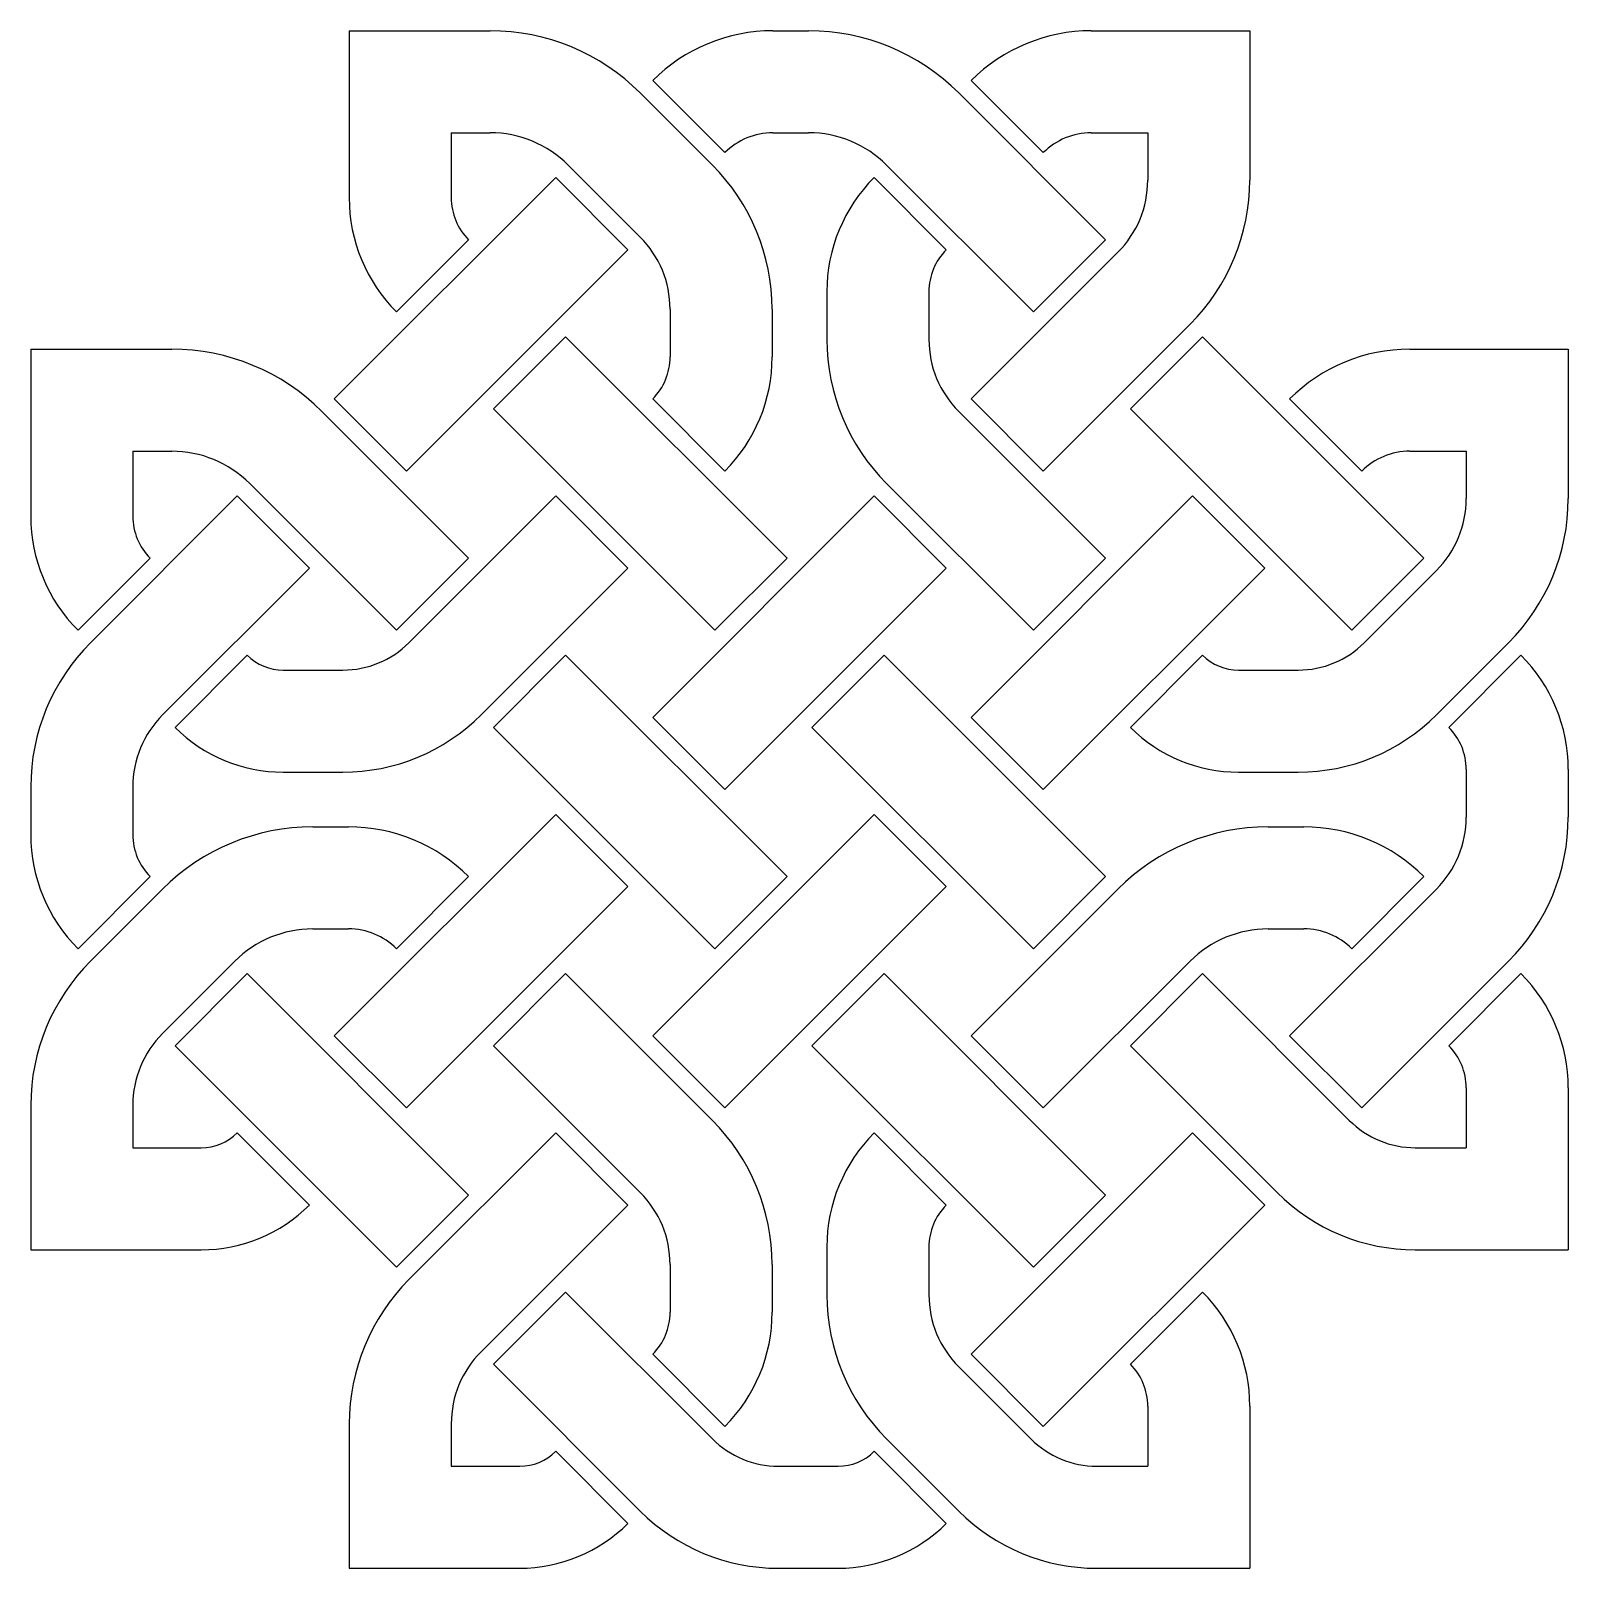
# Model space of a CAD drawing. Header units: inches. Extents: x 2.66 to 7.67, y 2.06 to 7.07.
import ezdxf

# ---------------------------------------------------------------- set-up
doc = ezdxf.new("R2010")
doc.units = ezdxf.units.IN
doc.header["$MEASUREMENT"] = 0
doc.linetypes.add('CONTINUOUS2', pattern=[0])
doc.layers.get('0').update_dxf_attribs({"color": 1})

msp = doc.modelspace()

# ---------------------------------------------------------------- linework, layer by layer
at = {"color": 9, "linetype": 'CONTINUOUS2'}
for p, q in [((3.696489, 7.068306), (3.696489, 6.524554)), ((3.696489, 7.068306), (4.155311, 7.068306)), ((5.075791, 7.068306), (5.192111, 7.068306)), ((6.112591, 7.068306), (6.628689, 7.068306)), ((6.628689, 7.068306), (6.628689, 6.581829)), ((4.644189, 6.865806), (4.879089, 6.630906)), ((4.684689, 6.906306), (4.919589, 6.671406)), ((5.680989, 6.865806), (6.158889, 6.387906)), ((5.721489, 6.906306), (5.956389, 6.671406)), ((4.028689, 6.736106), (4.028689, 6.524551)), ((4.028689, 6.736106), (4.155314, 6.736106)), ((5.075788, 6.736106), (5.192114, 6.736106)), ((6.112588, 6.736106), (6.296489, 6.736106)), ((6.296489, 6.736106), (6.296489, 6.581826)), ((4.409289, 6.630906), (4.644189, 6.396006)), ((5.446089, 6.630906), (5.923989, 6.153006)), ((3.647889, 5.869506), (4.368789, 6.590406)), ((4.368789, 6.590406), (4.603689, 6.355506)), ((5.405589, 6.590406), (5.640489, 6.355506)), ((4.085289, 6.387906), (3.850389, 6.153006)), ((6.158889, 6.387906), (5.923989, 6.153006)), ((3.882789, 5.634606), (4.603689, 6.355506)), ((6.199389, 6.347406), (5.721489, 5.869506)), ((5.251689, 6.218859), (5.251689, 6.063429)), ((5.583889, 6.218862), (5.583889, 6.063426)), ((4.741289, 6.161586), (4.741289, 6.006151)), ((5.073489, 6.161583), (5.073489, 6.006154)), ((6.434289, 6.112506), (5.956389, 5.634606)), ((4.401189, 6.072006), (4.166289, 5.837106)), ((4.401189, 6.072006), (5.122089, 5.351106)), ((6.474789, 6.072006), (6.239889, 5.837106)), ((6.474789, 6.072006), (7.195689, 5.351106)), ((2.659689, 6.031506), (2.659689, 5.487754)), ((2.659689, 6.031506), (3.118511, 6.031506)), ((7.149391, 6.031506), (7.665489, 6.031506)), ((7.665489, 6.031506), (7.665489, 5.545029)), ((3.647889, 5.869506), (3.882789, 5.634606)), ((4.684689, 5.869506), (4.919589, 5.634606)), ((5.956389, 5.634606), (5.721489, 5.869506)), ((6.758289, 5.869506), (6.993189, 5.634606)), ((3.607389, 5.829006), (4.085289, 5.351106)), ((4.166289, 5.837106), (4.887189, 5.116206)), ((5.680989, 5.829006), (6.158889, 5.351106)), ((6.239889, 5.837106), (6.960789, 5.116206)), ((2.991889, 5.699306), (2.991889, 5.487751)), ((2.991889, 5.699306), (3.118514, 5.699306)), ((7.149388, 5.699306), (7.333289, 5.699306)), ((7.333289, 5.699306), (7.333289, 5.545026)), ((3.372489, 5.594106), (3.850389, 5.116206)), ((5.446089, 5.594106), (5.923989, 5.116206)), ((3.331989, 5.553606), (2.854089, 5.075706)), ((3.331989, 5.553606), (3.566889, 5.318706)), ((4.368789, 5.553606), (3.890889, 5.075706)), ((4.603689, 5.318706), (4.368789, 5.553606)), ((5.405589, 5.553606), (4.684689, 4.832706)), ((5.405589, 5.553606), (5.640489, 5.318706)), ((5.721489, 4.832706), (6.442389, 5.553606)), ((6.442389, 5.553606), (6.677289, 5.318706)), ((3.048489, 5.351106), (2.813589, 5.116206)), ((3.566889, 5.318706), (3.088989, 4.840806)), ((4.085289, 5.351106), (3.850389, 5.116206)), ((4.603689, 5.318706), (4.125789, 4.840806)), ((5.122089, 5.351106), (4.887189, 5.116206)), ((5.640489, 5.318706), (4.919589, 4.597806)), ((5.923989, 5.116206), (6.158889, 5.351106)), ((5.956389, 4.597806), (6.677289, 5.318706)), ((7.195689, 5.351106), (6.960789, 5.116206)), ((7.236189, 5.310606), (7.001289, 5.075706)), ((7.471089, 5.075706), (7.236189, 4.840806)), ((3.129489, 4.800306), (3.364389, 5.035206)), ((4.401189, 5.035206), (4.166289, 4.800306)), ((4.401189, 5.035206), (5.122089, 4.314306)), ((5.437989, 5.035206), (5.203089, 4.800306)), ((5.437989, 5.035206), (6.158889, 4.314306)), ((6.239889, 4.800306), (6.474789, 5.035206)), ((7.511589, 5.035206), (7.276689, 4.800306)), ((3.481478, 4.986706), (3.676024, 4.986706)), ((6.591878, 4.986706), (6.786424, 4.986706)), ((4.684689, 4.832706), (4.919589, 4.597806)), ((5.721489, 4.832706), (5.956389, 4.597806)), ((4.166289, 4.800306), (4.887189, 4.079406)), ((5.203089, 4.800306), (5.923989, 4.079406)), ((7.333289, 4.663662), (7.333289, 4.508226)), ((7.665489, 4.663659), (7.665489, 4.508229)), ((2.659689, 4.606383), (2.659689, 4.450954)), ((2.991889, 4.606386), (2.991889, 4.450951)), ((3.481481, 4.654506), (3.676021, 4.654506)), ((6.591881, 4.654506), (6.786421, 4.654506)), ((3.647889, 3.795906), (4.368789, 4.516806)), ((4.368789, 4.516806), (4.603689, 4.281906)), ((5.405589, 4.516806), (4.684689, 3.795906)), ((5.405589, 4.516806), (5.640489, 4.281906)), ((3.577867, 4.476306), (3.694186, 4.476306)), ((6.688267, 4.476306), (6.804586, 4.476306)), ((3.048489, 4.314306), (2.813589, 4.079406)), ((4.085289, 4.314306), (3.850389, 4.079406)), ((5.122089, 4.314306), (4.887189, 4.079406)), ((6.158889, 4.314306), (5.923989, 4.079406)), ((7.195689, 4.314306), (6.960789, 4.079406)), ((2.854089, 4.038906), (3.088989, 4.273806)), ((3.882789, 3.561006), (4.603689, 4.281906)), ((5.640489, 4.281906), (4.919589, 3.561006)), ((5.721489, 3.795906), (6.199389, 4.273806)), ((6.758289, 3.795906), (7.236189, 4.273806)), ((3.577864, 4.144106), (3.694189, 4.144106)), ((6.688264, 4.144106), (6.804589, 4.144106)), ((3.088989, 3.804006), (3.323889, 4.038906)), ((5.956389, 3.561006), (6.434289, 4.038906)), ((6.993189, 3.561006), (7.471089, 4.038906)), ((3.364389, 3.998406), (3.129489, 3.763506)), ((3.364389, 3.998406), (4.085289, 3.277506)), ((4.401189, 3.998406), (4.166289, 3.763506)), ((4.401189, 3.998406), (4.879089, 3.520506)), ((5.437989, 3.998406), (5.203089, 3.763506)), ((5.437989, 3.998406), (6.158889, 3.277506)), ((6.239889, 3.763506), (6.474789, 3.998406)), ((6.474789, 3.998406), (6.952689, 3.520506)), ((7.276689, 3.763506), (7.511589, 3.998406)), ((3.129489, 3.763506), (3.850389, 3.042606)), ((3.647889, 3.795906), (3.882789, 3.561006)), ((4.166289, 3.763506), (4.644189, 3.285606)), ((4.684689, 3.795906), (4.919589, 3.561006)), ((5.203089, 3.763506), (5.923989, 3.042606)), ((5.721489, 3.795906), (5.956389, 3.561006)), ((6.239889, 3.763506), (6.717789, 3.285606)), ((6.993189, 3.561006), (6.758289, 3.795906)), ((7.333289, 3.626862), (7.333289, 3.431506)), ((7.665489, 3.626859), (7.665489, 3.099306)), ((2.659689, 3.569583), (2.659689, 3.099306)), ((2.991889, 3.569586), (2.991889, 3.431506)), ((3.331989, 3.480006), (3.566889, 3.245106)), ((4.368789, 3.480006), (3.890889, 3.002106)), ((4.368789, 3.480006), (4.603689, 3.245106)), ((5.405589, 3.480006), (5.640489, 3.245106)), ((5.721489, 2.759106), (6.442389, 3.480006)), ((6.442389, 3.480006), (6.677289, 3.245106)), ((2.991889, 3.431506), (3.214899, 3.431506)), ((7.167554, 3.431506), (7.333289, 3.431506)), ((4.085289, 3.277506), (3.850389, 3.042606)), ((6.158889, 3.277506), (5.923989, 3.042606)), ((4.603689, 3.245106), (4.125789, 2.767206)), ((5.956389, 2.524206), (6.677289, 3.245106)), ((5.251689, 3.108459), (5.251689, 2.953029)), ((5.583889, 3.108462), (5.583889, 2.953026)), ((2.659689, 3.099306), (3.214896, 3.099306)), ((7.167557, 3.099306), (7.665489, 3.099306)), ((4.741289, 3.051186), (4.741289, 2.895751)), ((5.073489, 3.051183), (5.073489, 2.895754)), ((4.166289, 2.726706), (4.401189, 2.961606)), ((4.401189, 2.961606), (4.879089, 2.483706)), ((6.239889, 2.726706), (6.474789, 2.961606)), ((4.684689, 2.759106), (4.919589, 2.524206)), ((5.721489, 2.759106), (5.956389, 2.524206)), ((4.166289, 2.726706), (4.644189, 2.248806)), ((5.680989, 2.718606), (5.915889, 2.483706)), ((6.296489, 2.590062), (6.296489, 2.394706)), ((6.628689, 2.590059), (6.628689, 2.062506)), ((3.696489, 2.532783), (3.696489, 2.062506)), ((4.028689, 2.532786), (4.028689, 2.394706)), ((5.446089, 2.483706), (5.680989, 2.248806)), ((4.368789, 2.443206), (4.603689, 2.208306)), ((5.405589, 2.443206), (5.640489, 2.208306)), ((4.028689, 2.394706), (4.251699, 2.394706)), ((5.093954, 2.394706), (5.288499, 2.394706)), ((6.130754, 2.394706), (6.296489, 2.394706)), ((3.696489, 2.062506), (4.251696, 2.062506)), ((5.093957, 2.062506), (5.288496, 2.062506)), ((6.130757, 2.062506), (6.628689, 2.062506))]:
    msp.add_line(p, q, dxfattribs=at)
for centre, radius, start, end in [((4.155311, 6.376928), 0.691378, 45, 90), ((5.075791, 6.515203), 0.553103, 90, 135), ((5.192111, 6.376928), 0.691378, 45, 90), ((6.112591, 6.515203), 0.553103, 90, 135), ((4.155314, 6.376931), 0.359175, 45, 90), ((5.075788, 6.515206), 0.2209, 90, 135), ((5.192114, 6.376931), 0.359175, 45, 90), ((6.112588, 6.515206), 0.2209, 90, 135), ((4.409766, 6.161583), 0.663723, 0, 45), ((5.777136, 6.218859), 0.525447, 135, 180), ((5.964969, 6.581826), 0.33152, 315, 360), ((5.964966, 6.581829), 0.663723, 315, 360), ((4.221936, 6.524554), 0.525447, 180, 225), ((4.221933, 6.524551), 0.193244, 180, 225), ((4.409769, 6.161586), 0.33152, 0, 45), ((5.777133, 6.218862), 0.193244, 135, 180), ((5.915412, 6.063429), 0.663723, 180, 225), ((5.915409, 6.063426), 0.33152, 180, 225), ((3.118511, 5.340128), 0.691378, 45, 90), ((7.149391, 5.478403), 0.553103, 90, 135), ((4.548044, 6.006151), 0.193244, 315, 360), ((4.548041, 6.006154), 0.525447, 315, 360), ((3.118514, 5.340131), 0.359175, 45, 90), ((7.149388, 5.478406), 0.2209, 90, 135), ((7.001769, 5.545026), 0.33152, 315, 360), ((7.001766, 5.545029), 0.663723, 315, 360), ((3.185136, 5.487754), 0.525447, 180, 225), ((3.185133, 5.487751), 0.193244, 180, 225), ((3.323412, 4.606383), 0.663723, 135, 180), ((3.676024, 5.290571), 0.303865, 270, 315), ((6.786424, 5.290571), 0.303865, 270, 315), ((3.481478, 5.152295), 0.165589, 225, 270), ((6.591878, 5.152295), 0.165589, 225, 270), ((7.140041, 4.663659), 0.525447, 0, 45), ((3.323409, 4.606386), 0.33152, 135, 180), ((3.676021, 5.290574), 0.636068, 270, 315), ((6.786421, 5.290574), 0.636068, 270, 315), ((3.481481, 5.152298), 0.497792, 225, 270), ((6.591881, 5.152298), 0.497792, 225, 270), ((7.140044, 4.663662), 0.193244, 0, 45), ((7.001769, 4.508226), 0.33152, 315, 360), ((7.001766, 4.508229), 0.663723, 315, 360), ((3.577867, 3.784928), 0.691378, 90, 135), ((3.694186, 3.923203), 0.553103, 45, 90), ((6.688267, 3.784928), 0.691378, 90, 135), ((6.804586, 3.923203), 0.553103, 45, 90), ((3.185136, 4.450954), 0.525447, 180, 225), ((3.185133, 4.450951), 0.193244, 180, 225), ((3.577864, 3.784931), 0.359175, 90, 135), ((3.694189, 3.923206), 0.2209, 45, 90), ((6.688264, 3.784931), 0.359175, 90, 135), ((6.804589, 3.923206), 0.2209, 45, 90), ((3.323412, 3.569583), 0.663723, 135, 180), ((7.140041, 3.626859), 0.525447, 0, 45), ((3.323409, 3.569586), 0.33152, 135, 180), ((7.140044, 3.626862), 0.193244, 0, 45), ((4.409766, 3.051183), 0.663723, 0, 45), ((7.167554, 3.735371), 0.303865, 225, 270), ((3.214899, 3.597095), 0.165589, 270, 315), ((5.777136, 3.108459), 0.525447, 135, 180), ((4.409769, 3.051186), 0.33152, 0, 45), ((7.167557, 3.735374), 0.636068, 225, 270), ((3.214896, 3.597098), 0.497792, 270, 315), ((5.777133, 3.108462), 0.193244, 135, 180), ((4.360212, 2.532783), 0.663723, 135, 180), ((6.103241, 2.590059), 0.525447, 0, 45), ((5.915412, 2.953029), 0.663723, 180, 225), ((5.915409, 2.953026), 0.33152, 180, 225), ((4.548044, 2.895751), 0.193244, 315, 360), ((4.548041, 2.895754), 0.525447, 315, 360), ((4.360209, 2.532786), 0.33152, 135, 180), ((6.103244, 2.590062), 0.193244, 0, 45), ((5.093954, 2.698571), 0.303865, 225, 270), ((6.130754, 2.698571), 0.303865, 225, 270), ((4.251699, 2.560295), 0.165589, 270, 315), ((5.288499, 2.560295), 0.165589, 270, 315), ((4.251696, 2.560298), 0.497792, 270, 315), ((5.093957, 2.698574), 0.636068, 225, 270), ((5.288496, 2.560298), 0.497792, 270, 315), ((6.130757, 2.698574), 0.636068, 225, 270)]:
    msp.add_arc(centre, radius, start, end, dxfattribs=at)

doc.saveas('drawing.dxf')
